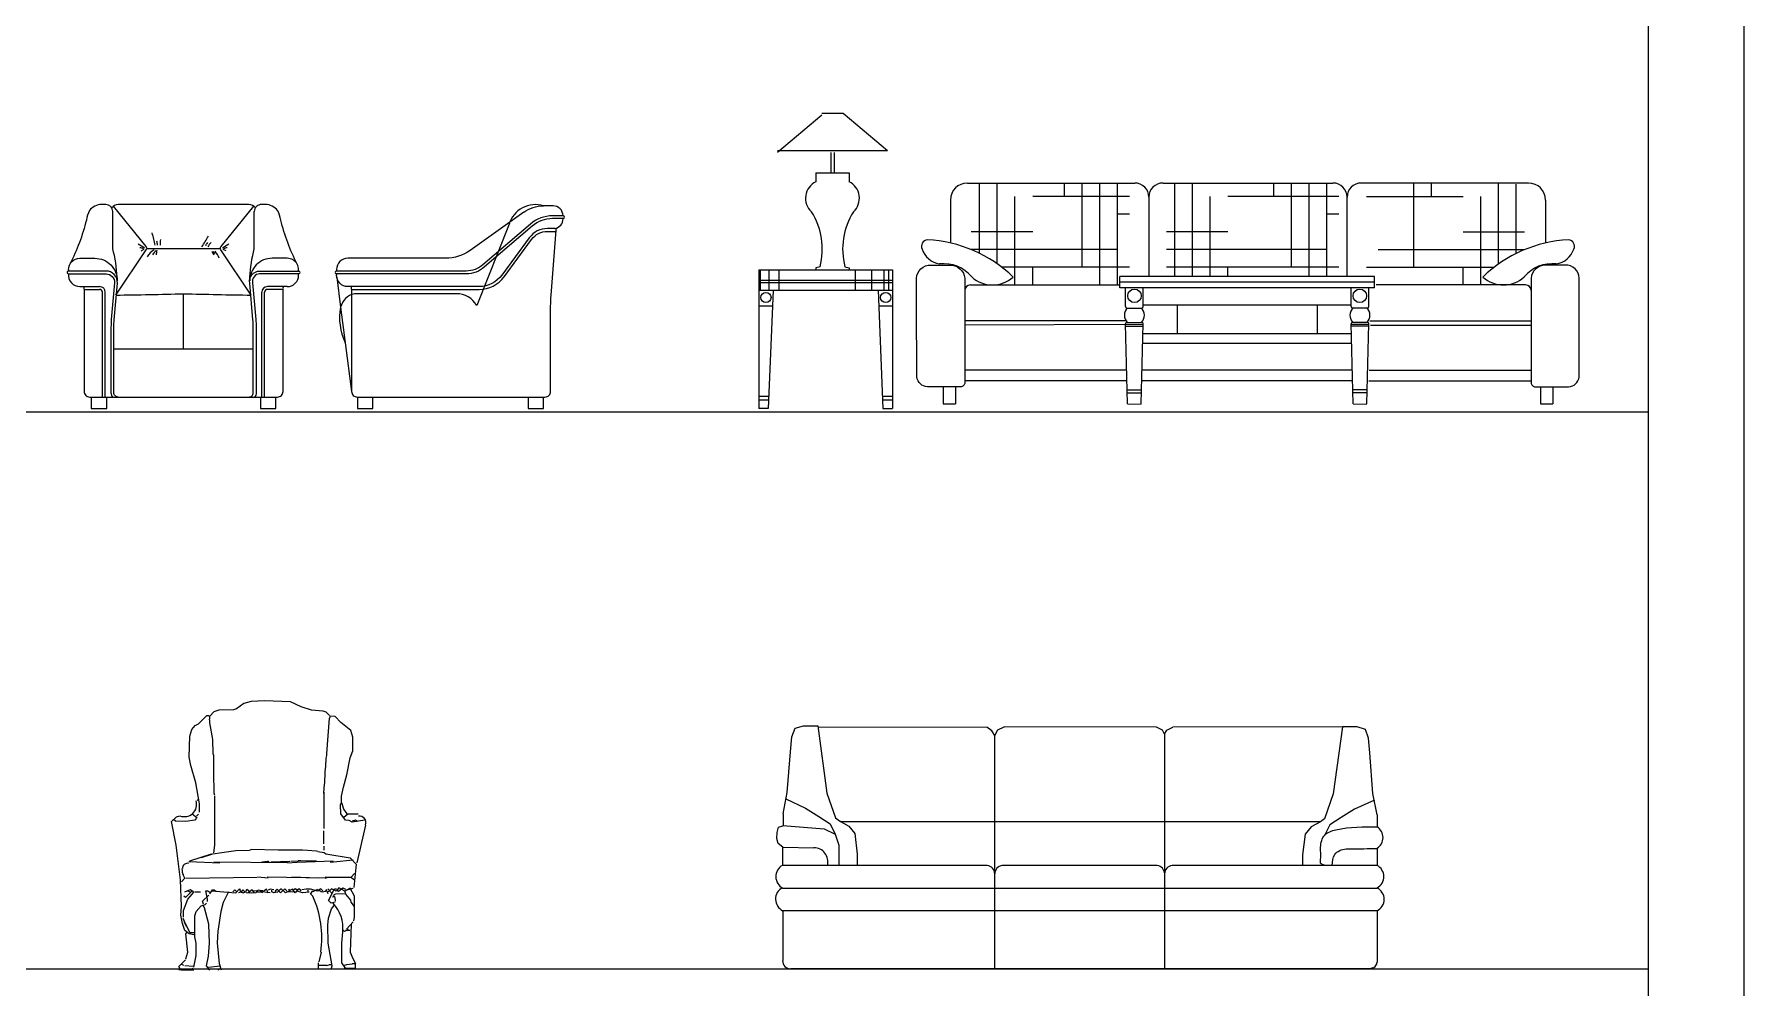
# Model space of a CAD drawing. Header units: inches. Extents: x 11 to 53.5, y 7.4 to 32.2.
# Drawn here: x 47.48 to 53.52, y 10.19 to 13.56 of the extents above; entities that cross this region are included whole.
import ezdxf

# ---------------------------------------------------------------- set-up
doc = ezdxf.new("R2010")
doc.units = ezdxf.units.IN
doc.header["$MEASUREMENT"] = 0
for name, color, linetype in [('02', 2, 'Continuous'), ('1', 1, 'Continuous'), ('kadrbm', 4, 'Continuous')]:
    doc.layers.add(name, color=color, linetype=linetype)

# ---------------------------------------------------------------- blocks, each defined once
blk = doc.blocks.new('kadrbm')
at = {"layer": 'kadrbm', "color": 4}
blk.add_lwpolyline([(0, 0), (0, 24.7972), (21, 24.7972), (21, 0), (0, 0)], close=True, dxfattribs=at)
blk.add_lwpolyline([(20.6631, 0.3257), (20.6631, 24.4603), (0.3369, 24.4603), (0.3369, 0.3257), (20.6631, 0.3257)], dxfattribs=at)

msp = doc.modelspace()

# ---------------------------------------------------------------- linework, layer by layer
at = {"layer": '02'}
for p, q in [((50.2655, 13.2706), (50.1095, 13.1386)), ((50.2655, 13.2779), (50.3415, 13.2779)), ((50.3415, 13.2779), (50.4975, 13.1459)), ((50.1095, 13.1459), (50.4975, 13.1459)), ((50.2975, 13.1386), (50.2975, 13.0666)), ((50.3095, 13.1386), (50.3095, 13.0666)), ((50.2445, 13.0666), (50.2445, 13.0356)), ((50.2445, 13.0666), (50.3625, 13.0666)), ((50.3625, 13.0666), (50.3625, 13.0356)), ((50.7799, 13.0312), (51.3707, 13.0312)), ((50.823, 12.7827), (50.823, 13.0267)), ((50.8855, 12.7456), (50.8855, 13.0312)), ((50.948, 12.6712), (50.948, 12.9835)), ((51.3524, 12.9835), (51.0105, 12.9835)), ((51.123, 12.9835), (51.123, 13.0312)), ((51.1855, 12.7335), (51.1855, 13.0312)), ((51.248, 12.6712), (51.248, 13.0312)), ((51.3105, 12.6712), (51.3105, 13.0306)), ((51.4207, 12.9812), (51.4207, 12.7015)), ((51.4707, 13.0312), (52.0707, 13.0312)), ((51.5121, 12.7015), (51.5121, 13.0267)), ((51.5746, 12.7015), (51.5746, 13.0312)), ((51.6371, 12.7015), (51.6371, 12.9835)), ((52.0915, 12.9835), (51.6996, 12.9835)), ((51.8621, 12.9835), (51.8621, 13.0312)), ((51.9246, 12.7335), (51.9246, 13.0312)), ((51.9871, 12.7015), (51.9871, 13.0312)), ((52.0496, 12.7015), (52.0496, 13.0306)), ((52.1207, 12.7015), (52.1207, 12.9812)), ((52.7615, 13.0312), (52.1707, 13.0312)), ((52.1891, 12.9835), (52.5309, 12.9835)), ((52.3559, 12.7335), (52.3559, 13.0312)), ((52.4184, 12.9835), (52.4184, 13.0312)), ((52.5934, 12.6712), (52.5934, 12.9835)), ((52.6559, 12.7456), (52.6559, 13.0312)), ((52.7184, 12.7827), (52.7184, 13.0267)), ((50.7199, 12.9712), (50.7199, 12.8195)), ((51.3524, 12.921), (51.3105, 12.921)), ((52.0915, 12.921), (52.0496, 12.921)), ((52.8215, 12.9712), (52.8215, 12.8195)), ((47.8816, 12.8005), (48.1421, 12.8005)), ((51.0105, 12.8585), (50.7938, 12.8585)), ((51.6996, 12.8585), (51.4829, 12.8585)), ((52.5309, 12.8585), (52.7476, 12.8585)), ((51.3105, 12.796), (50.7938, 12.796)), ((52.0496, 12.796), (51.4829, 12.796)), ((52.2309, 12.796), (52.7476, 12.796)), ((50.0435, 12.7246), (50.0435, 12.2354)), ((50.0435, 12.7246), (50.5149, 12.7246)), ((50.0435, 12.6886), (50.5149, 12.6886)), ((50.0435, 12.6796), (50.5149, 12.6796)), ((50.0477, 12.7246), (50.0477, 12.6526)), ((50.079, 12.7246), (50.079, 12.6526)), ((50.1135, 12.7246), (50.1135, 12.6526)), ((50.2595, 12.7356), (50.2445, 12.7316)), ((50.2445, 12.7316), (50.2445, 12.7246)), ((50.3475, 12.7356), (50.3625, 12.7316)), ((50.3625, 12.7316), (50.3625, 12.7246)), ((50.3832, 12.7246), (50.3832, 12.6526)), ((50.4412, 12.7246), (50.4412, 12.6526)), ((50.4851, 12.7246), (50.4851, 12.6526)), ((50.5008, 12.7246), (50.5008, 12.6526)), ((50.5149, 12.7246), (50.5149, 12.2354)), ((51.3524, 12.7335), (50.9019, 12.7335)), ((51.0105, 12.6712), (51.0105, 12.7335)), ((52.2178, 12.7015), (51.3181, 12.7015)), ((51.3181, 12.6615), (51.3181, 12.7015)), ((52.2178, 12.6815), (51.3181, 12.6815)), ((52.0915, 12.7335), (51.4829, 12.7335)), ((51.6996, 12.7015), (51.6996, 12.7335)), ((52.189, 12.7335), (52.6395, 12.7335)), ((52.2178, 12.6615), (52.2178, 12.7015)), ((52.5309, 12.6712), (52.5309, 12.7335)), ((47.6606, 12.6554), (47.7156, 12.6554)), ((47.7256, 12.2754), (47.7256, 12.6454)), ((47.7356, 12.2754), (47.7356, 12.6454)), ((48.0118, 12.4445), (48.0118, 12.6404)), ((48.2881, 12.2754), (48.2881, 12.6454)), ((48.2981, 12.2754), (48.2981, 12.6454)), ((48.3781, 12.6654), (48.3081, 12.6654)), ((48.3631, 12.6554), (48.3081, 12.6554)), ((50.0435, 12.6526), (50.5149, 12.6526)), ((50.0936, 12.6526), (50.0768, 12.2354)), ((50.4648, 12.6526), (50.4817, 12.2354)), ((50.7907, 12.6712), (51.3181, 12.6712)), ((52.2178, 12.6615), (51.3181, 12.6615)), ((51.3381, 12.5945), (51.3381, 12.6615)), ((51.4011, 12.5945), (51.4011, 12.6615)), ((52.1348, 12.5945), (52.1348, 12.6615)), ((52.1978, 12.5945), (52.1978, 12.6615)), ((52.7507, 12.6712), (52.2233, 12.6712)), ((50.0435, 12.5971), (50.0911, 12.5971)), ((50.4673, 12.5971), (50.5149, 12.5971)), ((51.3431, 12.5895), (51.3961, 12.5895)), ((52.1348, 12.5995), (51.4011, 12.5995)), ((51.5207, 12.5995), (51.5207, 12.4992)), ((52.0153, 12.5995), (52.0153, 12.4992)), ((52.1928, 12.5895), (52.1398, 12.5895)), ((51.34, 12.5443), (50.7707, 12.5443)), ((51.4011, 12.5315), (50.7707, 12.5293)), ((51.3381, 12.5255), (51.4011, 12.5255)), ((51.3454, 12.2512), (51.3382, 12.5334)), ((51.3432, 12.5385), (51.396, 12.5385)), ((51.3938, 12.2512), (51.401, 12.5334)), ((51.4002, 12.4992), (52.1357, 12.4992)), ((52.1978, 12.5315), (52.1348, 12.5315)), ((52.1978, 12.5255), (52.1348, 12.5255)), ((52.1421, 12.2512), (52.1349, 12.5334)), ((52.1927, 12.5385), (52.1399, 12.5385)), ((52.1905, 12.2512), (52.1977, 12.5334)), ((52.2014, 12.5443), (52.7707, 12.5443)), ((52.2031, 12.5293), (52.7707, 12.5293)), ((48.2581, 12.4445), (47.7656, 12.4445)), ((51.3994, 12.4654), (52.1365, 12.4654)), ((51.3424, 12.3697), (50.7707, 12.3697)), ((51.3434, 12.3329), (50.7707, 12.3329)), ((52.14, 12.3329), (51.3959, 12.3329)), ((52.1391, 12.3697), (51.3968, 12.3697)), ((52.1981, 12.3329), (52.7707, 12.3329)), ((52.199, 12.3697), (52.7707, 12.3697)), ((50.0435, 12.2781), (50.0785, 12.2781)), ((50.0435, 12.2659), (50.078, 12.2659)), ((50.4799, 12.2781), (50.5149, 12.2781)), ((50.4804, 12.2659), (50.5149, 12.2659)), ((50.6942, 12.3112), (50.6942, 12.2512)), ((50.7381, 12.3112), (50.7381, 12.2512)), ((51.3443, 12.3005), (51.395, 12.3005)), ((51.3445, 12.2905), (51.3947, 12.2905)), ((52.1917, 12.3005), (52.141, 12.3005)), ((52.1914, 12.2905), (52.1412, 12.2905)), ((52.8033, 12.3112), (52.8033, 12.2512)), ((52.8472, 12.3112), (52.8472, 12.2512)), ((50.0768, 12.2354), (50.0435, 12.2354)), ((50.4817, 12.2354), (50.5149, 12.2354)), ((50.6942, 12.2512), (50.7381, 12.2512)), ((51.3454, 12.2512), (51.3938, 12.25)), ((52.1421, 12.2512), (52.1905, 12.25)), ((52.8033, 12.2512), (52.8472, 12.2512)), ((48.1361, 11.1693), (48.1188, 11.1641)), ((48.1881, 11.171), (48.1361, 11.1693)), ((48.1985, 11.1745), (48.1881, 11.171)), ((48.2245, 11.1935), (48.1985, 11.1745)), ((48.2505, 11.2005), (48.2245, 11.1935)), ((48.2973, 11.2022), (48.2505, 11.2005)), ((48.3891, 11.1987), (48.2973, 11.2022)), ((48.4272, 11.1814), (48.3891, 11.1987)), ((48.4636, 11.1693), (48.4272, 11.1814)), ((48.5052, 11.1658), (48.4636, 11.1693)), ((48.0408, 11.1017), (48.0529, 11.1156)), ((48.0529, 11.1156), (48.0651, 11.1208)), ((48.0651, 11.1208), (48.0945, 11.1502)), ((48.0945, 11.1502), (48.0997, 11.1502)), ((48.0997, 11.1502), (48.1032, 11.1468)), ((48.1032, 11.1468), (48.1032, 11.1381)), ((48.1049, 11.1312), (48.1032, 11.1381)), ((48.1188, 11.1641), (48.1049, 11.1485)), ((48.1049, 11.1242), (48.1049, 11.1312)), ((48.1153, 11.0653), (48.1049, 11.1242)), ((48.5156, 11.1624), (48.5052, 11.1658)), ((48.5277, 11.1502), (48.5156, 11.1624)), ((48.5173, 11.0168), (48.5277, 11.1416)), ((48.5295, 11.1485), (48.5277, 11.1416)), ((48.5468, 11.1468), (48.5295, 11.1485)), ((48.5676, 11.126), (48.5468, 11.1468)), ((48.6023, 11.0982), (48.5676, 11.126)), ((50.1714, 11.1053), (50.2008, 11.1144)), ((50.2008, 11.1144), (50.2518, 11.1141)), ((50.2518, 11.1141), (50.2839, 10.8768)), ((50.2518, 11.1106), (50.8483, 11.109)), ((50.8657, 11.0959), (50.8483, 11.109)), ((50.8876, 11.0997), (50.9095, 11.1101)), ((51.4473, 11.1091), (50.9095, 11.1101)), ((51.4692, 11.0986), (51.4473, 11.1091)), ((51.4837, 11.0986), (51.5057, 11.1091)), ((52.1051, 11.1106), (51.5057, 11.1091)), ((52.1051, 11.1106), (52.0719, 10.8734)), ((52.1561, 11.1106), (52.1051, 11.1106)), ((52.1854, 11.1014), (52.1561, 11.1106)), ((48.0321, 11.0029), (48.0339, 11.0774)), ((48.0339, 11.0774), (48.0408, 11.1017)), ((48.117, 11.0151), (48.1153, 11.0653)), ((48.6092, 11.074), (48.6023, 11.0982)), ((48.6092, 11.0255), (48.6092, 11.074)), ((50.1557, 11.0227), (50.1598, 11.0748)), ((50.1598, 11.0748), (50.1714, 11.1053)), ((50.8766, 11.0802), (50.8657, 11.0959)), ((50.8765, 11.0805), (50.8876, 11.0997)), ((50.8765, 10.2563), (50.8765, 11.0805)), ((50.8766, 11.0802), (50.8766, 11.0802)), ((51.4765, 11.0847), (51.4692, 11.0986)), ((51.4765, 11.0847), (51.4837, 11.0986)), ((51.4765, 11.0847), (51.4765, 10.2563)), ((52.1969, 11.0708), (52.1854, 11.1014)), ((52.2007, 11.0187), (52.1969, 11.0708)), ((48.0373, 10.9735), (48.0321, 11.0029)), ((48.1188, 11.0099), (48.117, 11.0151)), ((48.1188, 10.918), (48.1188, 11.0099)), ((48.5139, 10.9804), (48.5156, 10.9908)), ((48.5156, 10.9995), (48.5173, 11.0099)), ((48.5156, 10.9908), (48.5156, 10.9995)), ((48.5173, 11.0099), (48.5173, 11.0168)), ((48.5884, 10.9406), (48.6005, 11.0012)), ((48.6005, 11.0012), (48.6092, 11.0255)), ((50.1436, 10.8789), (50.1557, 11.0227)), ((52.2122, 10.8749), (52.2007, 11.0187)), ((48.0547, 10.9128), (48.0373, 10.9735)), ((48.5104, 10.9215), (48.5121, 10.9406)), ((48.5121, 10.9527), (48.5139, 10.97)), ((48.5121, 10.9406), (48.5121, 10.9527)), ((48.5139, 10.97), (48.5139, 10.9804)), ((48.5763, 10.8972), (48.5884, 10.9406)), ((48.0668, 10.8452), (48.0547, 10.9128)), ((48.1205, 10.9076), (48.1188, 10.918)), ((48.1205, 10.8764), (48.1205, 10.9076)), ((48.1222, 10.8678), (48.1205, 10.8764)), ((48.5069, 10.8747), (48.5087, 10.8955)), ((48.5087, 10.8955), (48.5104, 10.9146)), ((48.5087, 10.7517), (48.5087, 10.8799)), ((48.5104, 10.9146), (48.5104, 10.9215)), ((48.5693, 10.866), (48.5763, 10.8972)), ((50.129, 10.8039), (50.1436, 10.8789)), ((50.2839, 10.8768), (50.3141, 10.7894)), ((52.0719, 10.8734), (52.0413, 10.7861)), ((52.2265, 10.7998), (52.2122, 10.8749)), ((48.0599, 10.8504), (48.0633, 10.8539)), ((48.0685, 10.8383), (48.0668, 10.8452)), ((48.0685, 10.8089), (48.0685, 10.8383)), ((48.1222, 10.6928), (48.1222, 10.866)), ((48.5659, 10.8348), (48.5693, 10.8435)), ((48.5676, 10.8037), (48.5659, 10.8348)), ((48.5693, 10.8435), (48.5693, 10.866)), ((48.578, 10.8193), (48.5711, 10.8418)), ((48.5901, 10.8037), (48.578, 10.8193)), ((50.1384, 10.856), (50.2084, 10.8236)), ((50.2084, 10.8236), (50.2554, 10.7943)), ((52.1471, 10.8198), (52.1, 10.7907)), ((52.2173, 10.8519), (52.1471, 10.8198)), ((47.9698, 10.7759), (47.9871, 10.7933)), ((47.9854, 10.6928), (47.9698, 10.7759)), ((47.9836, 10.7777), (47.9767, 10.7829)), ((48.02, 10.7759), (47.9836, 10.7777)), ((47.9871, 10.7933), (47.9992, 10.7967)), ((48.0512, 10.7811), (48.02, 10.7759)), ((48.0599, 10.7881), (48.0425, 10.8019)), ((48.0564, 10.7863), (48.0512, 10.7811)), ((48.0581, 10.795), (48.0651, 10.8019)), ((48.5832, 10.7811), (48.5676, 10.8037)), ((48.5919, 10.8019), (48.578, 10.7898)), ((48.5971, 10.7794), (48.5832, 10.7811)), ((48.6282, 10.8019), (48.5919, 10.8019)), ((48.6075, 10.7742), (48.5971, 10.7794)), ((48.6196, 10.7811), (48.6075, 10.7777)), ((48.6525, 10.7811), (48.6075, 10.7742)), ((48.6265, 10.7759), (48.6196, 10.7811)), ((48.6248, 10.6304), (48.656, 10.7638)), ((50.108, 10.7379), (50.1134, 10.756)), ((50.1134, 10.756), (50.1285, 10.7613)), ((50.1201, 10.7582), (50.1201, 10.7583)), ((50.128, 10.762), (50.2738, 10.7502)), ((50.129, 10.8039), (50.1288, 10.762)), ((50.2554, 10.7943), (50.2948, 10.7681)), ((50.2738, 10.7502), (50.3134, 10.7318)), ((50.2948, 10.7681), (50.3132, 10.7319)), ((50.3141, 10.7894), (50.3281, 10.7786)), ((50.3289, 10.7786), (50.3289, 10.7782)), ((50.3289, 10.7782), (50.3338, 10.7754)), ((50.3338, 10.7754), (50.3611, 10.7602)), ((52.0273, 10.7754), (50.3338, 10.7754)), ((50.3611, 10.7602), (50.3824, 10.7344)), ((51.9942, 10.7571), (51.9728, 10.7314)), ((52.0273, 10.7754), (51.9942, 10.7571)), ((52.0265, 10.7754), (52.0265, 10.775)), ((52.0413, 10.7861), (52.0273, 10.7754)), ((52.0604, 10.7647), (52.0421, 10.729)), ((52.1, 10.7907), (52.0604, 10.7647)), ((52.2265, 10.7998), (52.2265, 10.7578)), ((48.0009, 10.5697), (47.9854, 10.6928)), ((48.1188, 10.665), (48.1222, 10.6928)), ((48.5069, 10.6979), (48.5069, 10.743)), ((48.5087, 10.6754), (48.5087, 10.6893)), ((50.107, 10.7167), (50.108, 10.7379)), ((50.1122, 10.6986), (50.107, 10.7167)), ((50.1281, 10.6857), (50.1122, 10.6986)), ((50.1265, 10.6871), (50.1265, 10.6213)), ((50.3134, 10.7318), (50.3265, 10.6925)), ((50.3265, 10.6925), (50.3265, 10.6213)), ((50.3824, 10.7344), (50.3912, 10.661)), ((51.9728, 10.7314), (51.9636, 10.6581)), ((48.1396, 10.6286), (48.0304, 10.6338)), ((48.0321, 10.6321), (48.0373, 10.639)), ((48.0339, 10.6373), (48.1101, 10.6616)), ((48.0755, 10.6494), (48.1153, 10.6616)), ((48.1153, 10.6616), (48.1465, 10.6668)), ((48.3787, 10.6304), (48.1188, 10.6321)), ((48.1465, 10.6668), (48.1968, 10.6737)), ((48.1968, 10.6737), (48.2453, 10.6754)), ((48.2453, 10.6754), (48.2505, 10.6772)), ((48.3458, 10.6754), (48.2505, 10.6772)), ((48.2886, 10.6338), (48.3094, 10.6356)), ((48.3146, 10.6338), (48.3094, 10.6356)), ((48.3198, 10.6338), (48.3874, 10.6356)), ((48.4324, 10.6754), (48.3458, 10.6754)), ((48.3787, 10.6304), (48.4134, 10.6321)), ((48.3908, 10.6356), (48.4168, 10.6373)), ((48.4134, 10.6321), (48.5399, 10.6373)), ((48.4255, 10.6373), (48.4168, 10.6373)), ((48.4706, 10.6356), (48.4255, 10.6373)), ((48.4498, 10.6737), (48.4324, 10.6754)), ((48.481, 10.672), (48.4498, 10.6737)), ((48.481, 10.6356), (48.4706, 10.6356)), ((48.4861, 10.6702), (48.481, 10.672)), ((48.4861, 10.6702), (48.5087, 10.6668)), ((48.5087, 10.6668), (48.5139, 10.6616)), ((48.5139, 10.6616), (48.6005, 10.6477)), ((48.5295, 10.6321), (48.5416, 10.6338)), ((48.5416, 10.6338), (48.6109, 10.6408)), ((48.6005, 10.6477), (48.6213, 10.6252)), ((50.1281, 10.6859), (50.2375, 10.683)), ((50.3912, 10.661), (50.391, 10.6206)), ((51.9636, 10.6581), (51.9636, 10.6213)), ((52.2265, 10.6818), (52.2265, 10.6213)), ((48.0044, 10.4761), (48.0009, 10.5697)), ((48.0044, 10.5628), (48.0165, 10.5766)), ((48.0079, 10.6044), (48.0061, 10.6096)), ((48.0079, 10.5957), (48.0079, 10.6044)), ((48.0113, 10.587), (48.0079, 10.5957)), ((48.0165, 10.5766), (48.0096, 10.5905)), ((48.02, 10.5766), (48.2713, 10.5801)), ((48.3111, 10.5766), (48.2747, 10.5801)), ((48.5121, 10.5766), (48.3077, 10.5801)), ((48.4879, 10.5766), (48.3943, 10.5801)), ((48.5191, 10.5784), (48.5121, 10.5801)), ((48.5121, 10.5766), (48.5191, 10.5784)), ((48.604, 10.5784), (48.5191, 10.5784)), ((48.604, 10.5801), (48.6161, 10.5922)), ((48.6126, 10.5697), (48.604, 10.5784)), ((48.6213, 10.6252), (48.6126, 10.5437)), ((50.8501, 10.6213), (50.1265, 10.6213)), ((51.4501, 10.6213), (50.9028, 10.6213)), ((52.2265, 10.6213), (51.5028, 10.6213)), ((48.0183, 10.5073), (48.0131, 10.5125)), ((48.0356, 10.5351), (48.0148, 10.5264)), ((48.0408, 10.5299), (48.0183, 10.5073)), ((48.0356, 10.5264), (48.0252, 10.5316)), ((48.0269, 10.5021), (48.0356, 10.5108)), ((48.0477, 10.5264), (48.0356, 10.5351)), ((48.0356, 10.5108), (48.0477, 10.5264)), ((48.072, 10.5264), (48.0512, 10.5264)), ((48.0789, 10.4952), (48.1015, 10.516)), ((48.0963, 10.5021), (48.0911, 10.5316)), ((48.0911, 10.5316), (48.098, 10.5316)), ((48.098, 10.5316), (48.1049, 10.5264)), ((48.1049, 10.5212), (48.1136, 10.5351)), ((48.1101, 10.5299), (48.1274, 10.5316)), ((48.1136, 10.5351), (48.1205, 10.5351)), ((48.1205, 10.5351), (48.1257, 10.5299)), ((48.1257, 10.5299), (48.1968, 10.5247)), ((48.1708, 10.5281), (48.1517, 10.49)), ((48.1864, 10.5281), (48.1933, 10.5351)), ((48.1933, 10.5351), (48.2002, 10.5281)), ((48.1968, 10.5247), (48.2089, 10.5385)), ((48.2158, 10.5281), (48.2054, 10.5247)), ((48.221, 10.5351), (48.2158, 10.5281)), ((48.228, 10.5281), (48.221, 10.5351)), ((48.2522, 10.5229), (48.2332, 10.5247)), ((48.2349, 10.5368), (48.2453, 10.5299)), ((48.2539, 10.5351), (48.2401, 10.5247)), ((48.2678, 10.5247), (48.2522, 10.5229)), ((48.2626, 10.5247), (48.2539, 10.5351)), ((48.2695, 10.5316), (48.2591, 10.5299)), ((48.2747, 10.5264), (48.2695, 10.5316)), ((48.2851, 10.5264), (48.2747, 10.5264)), ((48.2921, 10.5316), (48.2851, 10.5316)), ((48.3042, 10.5368), (48.2886, 10.5247)), ((48.3181, 10.5247), (48.2973, 10.5264)), ((48.3094, 10.5281), (48.3042, 10.5368)), ((48.3059, 10.5247), (48.3094, 10.5281)), ((48.3181, 10.5368), (48.3111, 10.5333)), ((48.3302, 10.5351), (48.3181, 10.5368)), ((48.3233, 10.5281), (48.3233, 10.5333)), ((48.3302, 10.5247), (48.3233, 10.5281)), ((48.3441, 10.5264), (48.3302, 10.5247)), ((48.3354, 10.5316), (48.3423, 10.5368)), ((48.3389, 10.5264), (48.3354, 10.5316)), ((48.3423, 10.5368), (48.3545, 10.5247)), ((48.3545, 10.5368), (48.3441, 10.5264)), ((48.3545, 10.5247), (48.37, 10.5385)), ((48.3579, 10.5368), (48.3545, 10.5368)), ((48.3718, 10.5247), (48.3579, 10.5368)), ((48.37, 10.5385), (48.377, 10.5316)), ((48.396, 10.5368), (48.3718, 10.5247)), ((48.403, 10.5264), (48.3752, 10.5281)), ((48.3891, 10.5264), (48.3839, 10.5368)), ((48.4064, 10.5247), (48.396, 10.5368)), ((48.4064, 10.5385), (48.4012, 10.5351)), ((48.4116, 10.5351), (48.4064, 10.5385)), ((48.4168, 10.5368), (48.4064, 10.5247)), ((48.4324, 10.5247), (48.4134, 10.5299)), ((48.422, 10.5368), (48.4168, 10.5368)), ((48.4272, 10.5316), (48.422, 10.5368)), ((48.4446, 10.5368), (48.429, 10.5351)), ((48.455, 10.5264), (48.4324, 10.5247)), ((48.4602, 10.5368), (48.4446, 10.5368)), ((48.4515, 10.5281), (48.4515, 10.5333)), ((48.4584, 10.5247), (48.4619, 10.5212)), ((48.4861, 10.5299), (48.4602, 10.5368)), ((48.4619, 10.5212), (48.4671, 10.5299)), ((48.4619, 10.5195), (48.4688, 10.5125)), ((48.4671, 10.5299), (48.4723, 10.5299)), ((48.4723, 10.5299), (48.4861, 10.5368)), ((48.4965, 10.5385), (48.4861, 10.5299)), ((48.5035, 10.5316), (48.4965, 10.5385)), ((48.5225, 10.5212), (48.5173, 10.5316)), ((48.5347, 10.5247), (48.5208, 10.5385)), ((48.5347, 10.5385), (48.5225, 10.5281)), ((48.5243, 10.4969), (48.5451, 10.5385)), ((48.5503, 10.5299), (48.5347, 10.5385)), ((48.5399, 10.5125), (48.5381, 10.5073)), ((48.5468, 10.5073), (48.5399, 10.5125)), ((48.5416, 10.516), (48.5468, 10.5195)), ((48.5451, 10.5385), (48.552, 10.5385)), ((48.5485, 10.4952), (48.5468, 10.5073)), ((48.5797, 10.5195), (48.5485, 10.5212)), ((48.5607, 10.542), (48.5503, 10.5299)), ((48.5537, 10.5333), (48.5589, 10.5299)), ((48.5589, 10.5299), (48.5745, 10.542)), ((48.5815, 10.5299), (48.5607, 10.542)), ((48.5745, 10.542), (48.5832, 10.5368)), ((48.6005, 10.5403), (48.5815, 10.5299)), ((48.5849, 10.5195), (48.5815, 10.5299)), ((48.5849, 10.5333), (48.6109, 10.5403)), ((48.6023, 10.4987), (48.5849, 10.5195)), ((48.6161, 10.5125), (48.6005, 10.5403)), ((48.6161, 10.438), (48.6161, 10.5125)), ((50.1265, 10.5413), (52.2265, 10.5413)), ((48.0027, 10.445), (48.0044, 10.4761)), ((48.0079, 10.4155), (48.0027, 10.445)), ((48.0113, 10.4623), (48.0269, 10.5021)), ((48.0113, 10.438), (48.0113, 10.4623)), ((48.0512, 10.4432), (48.0564, 10.4588)), ((48.0564, 10.4588), (48.0737, 10.4779)), ((48.0737, 10.4779), (48.0876, 10.4831)), ((48.0824, 10.4848), (48.0789, 10.4952)), ((48.0859, 10.4709), (48.0807, 10.4796)), ((48.1015, 10.4138), (48.0859, 10.4709)), ((48.0876, 10.4831), (48.0928, 10.4883)), ((48.0963, 10.4935), (48.0963, 10.5021)), ((48.143, 10.4588), (48.1326, 10.3895)), ((48.1517, 10.49), (48.143, 10.4588)), ((48.5329, 10.4883), (48.5243, 10.4969)), ((48.5243, 10.4346), (48.5347, 10.4675)), ((48.5468, 10.4917), (48.5329, 10.4883)), ((48.5347, 10.4675), (48.5433, 10.4796)), ((48.604, 10.4917), (48.6023, 10.4987)), ((48.6161, 10.4761), (48.604, 10.4917)), ((52.2265, 10.4613), (50.1274, 10.4613)), ((50.1276, 10.4613), (50.1276, 10.2848)), ((52.2265, 10.4613), (52.2265, 10.2798)), ((48.0113, 10.4328), (48.0079, 10.4311)), ((48.0165, 10.3912), (48.0079, 10.4155)), ((48.0165, 10.419), (48.0113, 10.4328)), ((48.0217, 10.4051), (48.0148, 10.4207)), ((48.0356, 10.3826), (48.0165, 10.419)), ((48.0321, 10.3791), (48.0165, 10.3912)), ((48.02, 10.3791), (48.0235, 10.3843)), ((48.0512, 10.3687), (48.0512, 10.4432)), ((48.1032, 10.3462), (48.1015, 10.4138)), ((48.1326, 10.3895), (48.1309, 10.3479)), ((48.5208, 10.4103), (48.5243, 10.4346)), ((48.5225, 10.3462), (48.5208, 10.4103)), ((48.5711, 10.3462), (48.5745, 10.386)), ((48.5797, 10.3878), (48.5728, 10.3947)), ((48.5936, 10.3947), (48.5797, 10.3878)), ((48.5988, 10.3912), (48.5832, 10.3912)), ((48.5867, 10.3964), (48.6109, 10.4224)), ((48.604, 10.4138), (48.6005, 10.315)), ((48.6126, 10.4259), (48.6161, 10.438)), ((48.0269, 10.315), (48.02, 10.3791)), ((48.0477, 10.3756), (48.0321, 10.3791)), ((48.0477, 10.3826), (48.0356, 10.3826)), ((48.0564, 10.3462), (48.0512, 10.3687)), ((48.0564, 10.3029), (48.0564, 10.3462)), ((48.0997, 10.3011), (48.1032, 10.3462)), ((48.1309, 10.3479), (48.1378, 10.2751)), ((48.5364, 10.2665), (48.5225, 10.3462)), ((48.5711, 10.2769), (48.5711, 10.3462)), ((47.9957, 10.2647), (48.0183, 10.2873)), ((48.0027, 10.2509), (47.9957, 10.2647)), ((48.0131, 10.2682), (48.0061, 10.2717)), ((48.046, 10.2647), (48.0165, 10.2665)), ((48.02, 10.2907), (48.0269, 10.315)), ((48.0477, 10.2613), (48.0564, 10.3029)), ((48.0928, 10.2665), (48.0997, 10.3011)), ((48.1049, 10.2509), (48.0928, 10.2665)), ((48.0997, 10.2613), (48.1413, 10.2665)), ((48.1378, 10.2751), (48.1448, 10.2526)), ((48.5173, 10.2682), (48.4861, 10.2682)), ((48.4879, 10.2578), (48.4879, 10.2769)), ((48.4983, 10.315), (48.4896, 10.2803)), ((48.5173, 10.2682), (48.526, 10.2699)), ((48.5329, 10.2699), (48.526, 10.2699)), ((48.5347, 10.2578), (48.5364, 10.2665)), ((48.5832, 10.2578), (48.5711, 10.2769)), ((48.5763, 10.2682), (48.5884, 10.2717)), ((48.5884, 10.2717), (48.6075, 10.2734)), ((48.6005, 10.315), (48.6092, 10.2925)), ((48.6196, 10.2734), (48.6075, 10.2734)), ((48.6092, 10.2925), (48.6196, 10.2751)), ((48.6196, 10.2578), (48.6196, 10.2734)), ((52.2252, 10.2728), (52.2247, 10.2715)), ((47.9992, 10.2543), (47.9957, 10.2509)), ((48.0477, 10.2509), (48.0027, 10.2509)), ((48.0408, 10.2509), (48.046, 10.2578)), ((48.1396, 10.2561), (48.1326, 10.2509)), ((48.5791, 10.2583), (48.6182, 10.2583)), ((52.2006, 10.2563, 0.3429), (50.1563, 10.2563, 0.3429)), ((52.2114, 10.2593), (52.2006, 10.2563))]:
    msp.add_line(p, q, dxfattribs=at)
for points in [[(47.6056, 12.7254, -0.414316), (47.6456, 12.7654), (47.6984, 12.7654, -0.418476), (47.7778, 12.6853, 0.057552), (47.7646, 12.7875, -0.059476), (47.7618, 12.8111), (47.7618, 12.9304, 0.414213), (47.7368, 12.9554)], [(47.7368, 12.9554), (47.7223, 12.9554, 0.227644), (47.6797, 12.9336, 0.097323), (47.6687, 12.9004, -0.056336), (47.6104, 12.7445, 0.124723)], [(48.2655, 12.9434, 0.230272), (48.2427, 12.9554), (47.781, 12.9554, 0.230032), (47.7582, 12.9434)], [(47.7727, 12.6354), (47.88, 12.7951, 0.323317), (47.8794, 12.8068), (47.7639, 12.9493)], [(48.251, 12.6354), (48.1437, 12.7951, -0.323317), (48.1443, 12.8068), (48.2598, 12.9493)], [(48.4132, 12.7445, 0.27387), (48.3781, 12.7654), (48.3252, 12.7654, 0.418476), (48.2458, 12.6853, -0.057552), (48.259, 12.7875, 0.059476), (48.2618, 12.8111), (48.2618, 12.9304, -0.137546)], [(48.3781, 12.6654, 0.414214), (48.4181, 12.7054), (48.4181, 12.7104, 1.000002), (48.4181, 12.7204), (48.4181, 12.7254, 0.124718), (48.4132, 12.7445, -0.056336), (48.355, 12.9004, 0.097323), (48.3439, 12.9336, 0.227644), (48.3013, 12.9554), (48.2868, 12.9554, 0.414214), (48.2618, 12.9304)], [(49.2132, 12.9281), (49.0242, 12.7933, -0.156176), (48.9371, 12.7654), (48.5921, 12.7654, 0.414214), (48.5521, 12.7254), (48.5521, 12.7204, 1), (48.5521, 12.7104), (48.5521, 12.7054, 0.045294)], [(49.2882, 12.2754, 0.414214), (49.3082, 12.2954), (49.3082, 12.596, -0.019389), (49.3097, 12.6347), (49.3276, 12.8652, 0.428065), (49.3226, 12.8704, 0.359347), (49.3521, 12.9054, 1), (49.3521, 12.9154, 0.414214), (49.3171, 12.9504), (49.2829, 12.9504, 0.421708), (49.1614, 12.8854)], [(49.2132, 12.9281, -0.156176), (49.2829, 12.9504)], [(49.3521, 12.9154), (49.3148, 12.9154, 0.17934), (49.2366, 12.8864), (49.0686, 12.7421, -0.17934), (49.01, 12.7204), (48.5521, 12.7204)], [(49.3521, 12.9054), (49.3148, 12.9054, 0.17934), (49.2431, 12.8788), (49.0751, 12.7346, -0.17934), (49.01, 12.7104), (48.5521, 12.7104)], [(49.3226, 12.8704), (49.2973, 12.8704, 0.238541), (49.2328, 12.8378), (49.136, 12.7062, -0.238541), (49.0554, 12.6654), (48.5921, 12.6654, -0.414214), (48.5521, 12.7054, -0.351012)], [(49.1614, 12.8854), (49.0471, 12.599, 0.27223), (48.9754, 12.6404), (48.6152, 12.6404, 0.280439), (48.5665, 12.5927)], [(48.6052, 12.6554), (49.0554, 12.6554, 0.238541), (49.1441, 12.7002), (49.2409, 12.8319, -0.238541), (49.2973, 12.8604), (49.3274, 12.8604)], [(47.6056, 12.7254), (47.6056, 12.7204, 1.000002), (47.6056, 12.7104, 0.446363), (47.6456, 12.6654), (47.7156, 12.6654)], [(47.7806, 12.2754, -0.414214), (47.7656, 12.2904), (47.7656, 12.5223, -0.02182), (47.7668, 12.5485), (47.7781, 12.678, 0.431734), (47.7381, 12.7204), (47.6056, 12.7204)], [(47.6056, 12.7104), (47.7381, 12.7104, -0.429742), (47.7681, 12.6789), (47.7568, 12.5495, 0.021975), (47.7556, 12.5223), (47.7556, 12.2904, 0.162278), (47.7606, 12.2754)], [(48.2431, 12.2754, 0.414214), (48.2581, 12.2904), (48.2581, 12.5223, 0.02182), (48.2569, 12.5485), (48.2456, 12.678, -0.457742), (48.2805, 12.7204), (48.4181, 12.7204)], [(48.4181, 12.7104), (48.2805, 12.7104, 0.464869), (48.2556, 12.6789), (48.2669, 12.5495, -0.021975), (48.2681, 12.5223), (48.2681, 12.2904, -0.162278), (48.2631, 12.2754)], [(48.5528, 12.6982), (48.5665, 12.5927, 0.163297), (48.5828, 12.4672), (48.6052, 12.2954, 0.414214), (48.6252, 12.2754), (49.2882, 12.2754)], [(47.6606, 12.6654, 0.279707), (47.6606, 12.6554), (47.6606, 12.2954, 0.414214), (47.6806, 12.2754), (48.3431, 12.2754)], [(47.7727, 12.6354, 0.005214), (48.0118, 12.6404, 0.004239), (48.251, 12.6354, 0.004328)], [(48.3431, 12.2754, 0.414214), (48.3631, 12.2954), (48.3631, 12.6554, 0.279707), (48.3631, 12.6654)], [(48.6052, 12.6654, 0.279707), (48.6052, 12.6554), (48.6052, 12.2954)]]:
    msp.add_lwpolyline(points, format="xyb", dxfattribs=at)
for points in [[(50.6012, 12.346), (50.6007, 12.6075), (50.6007, 12.6946, -0.429383), (50.6507, 12.741), (50.7207, 12.741, -0.387365), (50.7707, 12.6946), (50.7707, 12.3262, -0.414214), (50.7557, 12.3112), (50.6388, 12.3112, -0.357031)], [(52.9402, 12.346), (52.9407, 12.6075), (52.9407, 12.6946, 0.429383), (52.8907, 12.741), (52.8207, 12.741, 0.387365), (52.7707, 12.6946), (52.7707, 12.3262, 0.414214), (52.7857, 12.3112), (52.9026, 12.3112, 0.357031)]]:
    msp.add_lwpolyline(points, format="xyb", close=True, dxfattribs=at)
for points in [[(48.5665, 12.5927), (48.5828, 12.4672)], [(47.6856, 12.2754), (47.6856, 12.2354), (47.7406, 12.2354), (47.7406, 12.2754)], [(48.2831, 12.2754), (48.2831, 12.2354), (48.3381, 12.2354), (48.3381, 12.2754)], [(48.6256, 12.2754), (48.6256, 12.2354), (48.6806, 12.2354), (48.6806, 12.2754)], [(49.2285, 12.2754), (49.2285, 12.2354), (49.2835, 12.2354), (49.2835, 12.2754)]]:
    msp.add_lwpolyline(points, dxfattribs=at)
for centre, radius in [((50.0685, 12.6271), 0.018), ((50.4914, 12.6271), 0.018), ((51.3701, 12.6327), 0.024), ((52.1658, 12.6327), 0.024)]:
    msp.add_circle(centre, radius, dxfattribs=at)
for centre, radius, start, end in [((50.2731, 12.9775), 0.0648, 116.24424, 227.64694), ((50.3338, 12.9775), 0.0648, 312.35306, 63.75576), ((50.7799, 12.9712), 0.06, 90, 180), ((51.3707, 12.9812), 0.05, 0, 90), ((51.4707, 12.9812), 0.05, 90, 180), ((52.0707, 12.9812), 0.05, 0, 90), ((52.1707, 12.9812), 0.05, 90, 180), ((52.7615, 12.9712), 0.06, 0, 90), ((50.0222, 12.7982), 0.2454, 345.21795, 32.36313), ((50.5848, 12.7982), 0.2454, 147.63687, 194.78205), ((47.8066, 12.719), 0.1058, 50.43422, 64.67818), ((47.7952, 12.5587), 0.2518, 72.51923, 75.59817), ((47.6424, 12.7696), 0.2723, 8.80878, 18.20932), ((47.8874, 12.8136), 0.0321, 355.84009, 21.58004), ((48.0475, 12.8168), 0.1184, 172.62034, 182.63673), ((47.2475, 13.3459), 0.9893, 326.94198, 329.48489), ((48.1318, 12.7917), 0.0459, 140.75731, 157.45516), ((48.1336, 12.7903), 0.0393, 129.06142, 157.14081), ((48.2171, 12.719), 0.1058, 115.32182, 129.56578), ((48.2284, 12.5587), 0.2518, 104.40183, 107.48077), ((50.6409, 12.8077), 0.0232, 95.79187, 204.98127), ((50.6149, 12.3618), 0.4695, 45.92654, 87.12059), ((52.9265, 12.3618), 0.4695, 92.87941, 134.07346), ((52.9006, 12.8077), 0.0232, 335.01873, 84.20813), ((47.875, 12.78), 0.0168, 100.55039, 141.32396), ((47.9497, 12.7291), 0.0783, 122.41654, 147.65026), ((47.9626, 12.7415), 0.0702, 133.17959, 149.44183), ((47.9966, 12.7689), 0.0824, 163.17513, 174.18151), ((48.0083, 12.7085), 0.1312, 31.23095, 38.29468), ((48.1389, 12.8003), 0.0243, 205.58613, 228.21171), ((48.0469, 12.7282), 0.0985, 22.15996, 39.50397), ((48.1486, 12.78), 0.0168, 38.67604, 79.44961), ((50.695, 12.8239), 0.0796, 199.12966, 260.46393), ((50.6964, 12.6186), 0.1277, 39.35748, 96.53489), ((52.8451, 12.6186), 0.1277, 83.46511, 140.64252), ((52.8464, 12.8239), 0.0796, 279.53607, 340.87034), ((50.8685, 12.7806), 0.1094, 227.82271, 311.86419), ((52.6729, 12.7806), 0.1094, 228.13581, 312.17729), ((47.7156, 12.6454), 0.02, 0, 90), ((47.7156, 12.6454), 0.01, 0, 90), ((48.3081, 12.6454), 0.02, 90, 180), ((48.3081, 12.6454), 0.01, 90, 180), ((50.7907, 12.6512), 0.02, 90, 180), ((52.7507, 12.6512), 0.02, 0, 90), ((51.3696, 12.5635), 0.0353, 132.50177, 225.14552), ((51.3431, 12.5945), 0.005, 180, 270), ((51.3696, 12.5635), 0.0353, 314.85448, 47.49823), ((51.3961, 12.5945), 0.005, 270, 0), ((52.1663, 12.5635), 0.0353, 132.50177, 225.14552), ((52.1398, 12.5945), 0.005, 180, 270), ((52.1663, 12.5635), 0.0353, 314.85448, 47.49823), ((52.1928, 12.5945), 0.005, 270, 0), ((51.3432, 12.5335), 0.005, 90, 181.34498), ((51.396, 12.5335), 0.005, 358.65502, 90), ((52.1399, 12.5335), 0.005, 90, 181.34498), ((52.1927, 12.5335), 0.005, 358.65502, 90), ((48.0148, 10.8366), 0.0433, 248.62938, 17.10273), ((48.6334, 10.7725), 0.0225, 338.96249, 100.00798), ((52.2036, 10.7196), 0.0442, 301.21876, 58.3315), ((48.0252, 10.6113), 0.0173, 71.56505, 185.19443), ((50.2387, 10.6346), 0.0485, 344.14009, 91.40069), ((50.1491, 10.5817), 0.0457, 119.76832, 242.12446), ((50.8442, 10.5893), 0.0325, 3.93638, 79.55052), ((50.9087, 10.5893), 0.0325, 100.44948, 176.06362), ((51.4442, 10.5893), 0.0325, 3.93638, 79.55052), ((51.5087, 10.5893), 0.0325, 100.44948, 176.06362), ((52.206, 10.5816), 0.0446, 297.73256, 62.80211), ((48.2228, 10.5368), 0.0121, 172.87498, 0), ((48.2782, 10.5229), 0.0104, 9.46232, 170.53768), ((48.1326, 10.3635), 0.3674, 352.44093, 23.90766), ((48.5035, 10.5455), 0.0173, 206.56505, 327.99462), ((50.1482, 10.5023), 0.0459, 119.13325, 243.27171), ((52.2075, 10.5013), 0.0443, 295.43358, 64.14174), ((48.4446, 10.3999), 0.13, 353.91147, 42.83892), ((50.1549, 10.2836), 0.0274, 177.44907, 272.77082), ((52.206, 10.2786), 0.02, 285.74085, 339.22447), ((52.2065, 10.2798), 0.02, 339.22447, 0)]:
    msp.add_arc(centre, radius, start, end, dxfattribs=at)
for points in [[(52.0417, 10.6213), (52.0274, 10.6294), (52.0273, 10.6401), (52.0274, 10.686), (52.0417, 10.7285), (52.0813, 10.7468), (52.2265, 10.7578)], [(52.0684, 10.6213), (52.0774, 10.6602), (52.1174, 10.6794), (52.134, 10.6798), (52.2265, 10.6813)]]:
    msp.add_spline(points, degree=3, dxfattribs=at)
at = {"layer": '1'}
for p, q in [((32.8586, 12.2232), (53.1849, 12.2232)), ((32.8586, 10.2563), (53.1849, 10.2563))]:
    msp.add_line(p, q, dxfattribs=at)

# ---------------------------------------------------------------- block references
at = {"layer": 'kadrbm'}
msp.add_blockref('kadrbm', (32.5217, 7.3575), dxfattribs=at)

doc.saveas('drawing.dxf')
